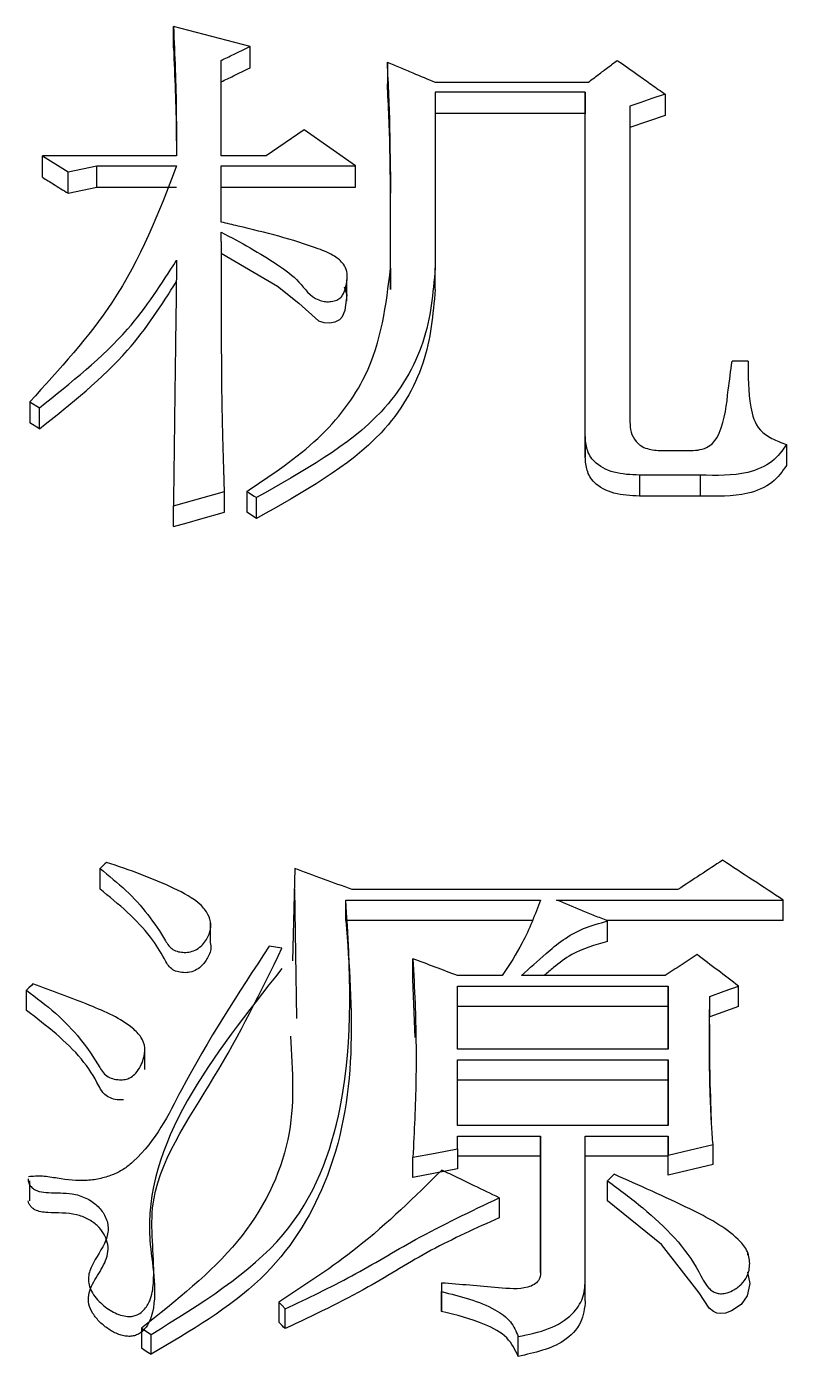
# Model space of a CAD drawing. Header units: millimetres. Extents: x 2136 to 4572, y 748 to 2471.
# Drawn here: x 2811.824 to 2814.398, y 2265.812 to 2270.316 of the extents above; entities that cross this region are included whole.
import ezdxf

# ---------------------------------------------------------------- set-up
doc = ezdxf.new("R2010")
doc.units = ezdxf.units.MM

msp = doc.modelspace()

# ---------------------------------------------------------------- linework, layer by layer
at = {"color": 7, "linetype": 'Continuous', "lineweight": 25}
for p, q in [((2812.5809, 2270.2484), (2812.3213, 2270.3155)), ((2812.3213, 2270.2427), (2812.3213, 2270.3155)), ((2812.5809, 2270.1757), (2812.5809, 2270.2484)), ((2812.4836, 2269.8775), (2812.4836, 2270.2013)), ((2813.0461, 2270.1946), (2813.0461, 2270.1219)), ((2813.2083, 2270.1273), (2813.7276, 2270.1273)), ((2813.2083, 2270.0936), (2813.2083, 2269.497)), ((2813.7167, 2270.0936), (2813.2083, 2270.0936)), ((2813.7168, 2268.928), (2813.7167, 2270.0936)), ((2813.7167, 2270.0936), (2813.7167, 2270.0211)), ((2813.8682, 2270.0464), (2813.8682, 2268.9762)), ((2813.9872, 2270.0869), (2813.9872, 2270.0143)), ((2813.7167, 2270.0211), (2813.2083, 2270.0211)), ((2813.7168, 2268.857), (2813.7167, 2270.0211)), ((2813.9872, 2270.0143), (2813.8682, 2269.9739)), ((2812.7648, 2269.9654), (2812.635, 2269.8775)), ((2812.9379, 2269.8436), (2812.7648, 2269.9654)), ((2811.8778, 2269.8775), (2811.9643, 2269.8233)), ((2812.3321, 2269.8775), (2811.8778, 2269.8775)), ((2811.8778, 2269.8052), (2811.8778, 2269.8775)), ((2812.635, 2269.8775), (2812.4836, 2269.8775)), ((2811.9643, 2269.8233), (2812.0617, 2269.8436)), ((2811.9643, 2269.7511), (2811.9643, 2269.8233)), ((2812.0617, 2269.8436), (2812.3321, 2269.8436)), ((2812.0617, 2269.7714), (2812.0617, 2269.8436)), ((2812.4836, 2269.8436), (2812.9379, 2269.8436)), ((2812.4836, 2269.6537), (2812.4836, 2269.8436)), ((2812.9379, 2269.7714), (2812.9379, 2269.8436)), ((2813.0569, 2269.497), (2813.0569, 2269.8233)), ((2813.0569, 2269.8233), (2813.0569, 2269.7511)), ((2811.9643, 2269.7511), (2812.0617, 2269.7714)), ((2812.0617, 2269.7714), (2812.3321, 2269.7714)), ((2812.4836, 2269.7714), (2812.9379, 2269.7714)), ((2813.0569, 2269.4253), (2813.0569, 2269.7511)), ((2813.0569, 2269.497), (2813.0569, 2269.4253)), ((2813.2083, 2269.4253), (2813.2083, 2269.497)), ((2812.9086, 2269.3857), (2812.9086, 2269.4582)), ((2814.2684, 2269.1824), (2814.2143, 2269.1824)), ((2811.8346, 2269.0451), (2811.867, 2269.0244)), ((2811.8346, 2269.0451), (2811.8346, 2268.9739)), ((2811.867, 2268.9533), (2811.867, 2269.0244)), ((2811.867, 2268.9533), (2811.8346, 2268.9739)), ((2813.7168, 2268.928), (2813.7168, 2268.857)), ((2813.9764, 2268.8797), (2814.0737, 2268.8797)), ((2814.3983, 2268.9004), (2814.3983, 2268.8295)), ((2814.1062, 2268.7969), (2813.9006, 2268.7969)), ((2813.9006, 2268.7969), (2813.9006, 2268.726)), ((2814.1062, 2268.7969), (2814.1062, 2268.726)), ((2812.3213, 2268.6932), (2812.4944, 2268.7416)), ((2812.4944, 2268.6708), (2812.4944, 2268.7416)), ((2812.3213, 2268.6224), (2812.3213, 2268.6932)), ((2812.6026, 2268.6501), (2812.6026, 2268.7208)), ((2814.1062, 2268.726), (2813.9006, 2268.726)), ((2812.6026, 2268.6501), (2812.5701, 2268.6708)), ((2812.0726, 2267.395), (2812.0726, 2267.4641)), ((2812.7324, 2267.4641), (2812.7244, 2267.1524)), ((2812.7394, 2266.9565), (2812.7324, 2267.395)), ((2814.0305, 2267.3933), (2812.9271, 2267.3933)), ((2812.9055, 2267.3579), (2813.5652, 2267.3579)), ((2812.9055, 2267.2889), (2812.9055, 2267.3579)), ((2813.6194, 2267.3579), (2814.3874, 2267.3579)), ((2814.3874, 2267.2889), (2814.3874, 2267.3579)), ((2812.4466, 2267.2153), (2812.4466, 2267.285)), ((2813.5358, 2267.2889), (2812.9055, 2267.2889)), ((2814.3874, 2267.2889), (2813.7877, 2267.2889)), ((2813.7925, 2267.218), (2813.7925, 2267.2869)), ((2812.6891, 2267.1946), (2812.6458, 2267.2017)), ((2813.1326, 2267.0903), (2813.1326, 2267.159)), ((2813.1406, 2266.8922), (2813.1326, 2267.0903)), ((2813.4355, 2267.1021), (2813.2841, 2267.1021)), ((2813.9872, 2267.1021), (2813.5004, 2267.1021)), ((2811.8238, 2266.9837), (2811.8238, 2267.0523)), ((2813.2841, 2267.0665), (2813.998, 2267.0665)), ((2813.2841, 2266.8524), (2813.2841, 2267.0665)), ((2813.998, 2267.0665), (2813.998, 2266.8524)), ((2813.998, 2266.9979), (2813.998, 2267.0665)), ((2814.1386, 2266.9623), (2814.1386, 2267.0309)), ((2814.236, 2266.9979), (2814.236, 2267.0665)), ((2813.998, 2266.9979), (2813.2841, 2266.9979)), ((2813.998, 2266.8524), (2813.998, 2266.9979)), ((2814.236, 2266.9979), (2814.1386, 2266.9623)), ((2812.2246, 2266.7839), (2812.2246, 2266.8529)), ((2813.998, 2266.8524), (2813.2841, 2266.8524)), ((2813.2841, 2266.8167), (2813.998, 2266.8166)), ((2813.2841, 2266.5945), (2813.2841, 2266.8167)), ((2813.998, 2266.8166), (2813.998, 2266.5945)), ((2813.998, 2266.7484), (2813.998, 2266.8166)), ((2813.998, 2266.7484), (2813.2841, 2266.7484)), ((2813.998, 2266.5945), (2813.998, 2266.7484)), ((2813.998, 2266.5945), (2813.2841, 2266.5945)), ((2813.2841, 2266.5586), (2813.5653, 2266.5586)), ((2813.2841, 2266.5155), (2813.2841, 2266.5586)), ((2813.5653, 2266.5586), (2813.5653, 2266.0971)), ((2813.5653, 2266.4906), (2813.5653, 2266.5586)), ((2813.7168, 2266.5586), (2813.998, 2266.5586)), ((2813.7168, 2266.0681), (2813.7168, 2266.5586)), ((2813.998, 2266.5586), (2813.998, 2266.4939)), ((2813.998, 2266.4906), (2813.998, 2266.5586)), ((2813.1326, 2266.4188), (2813.1326, 2266.4867)), ((2813.2841, 2266.5155), (2813.2841, 2266.4476)), ((2813.5653, 2266.4906), (2813.2841, 2266.4906)), ((2813.5653, 2266.097), (2813.5653, 2266.4906)), ((2813.998, 2266.4906), (2813.7168, 2266.4906)), ((2813.998, 2266.426), (2813.998, 2266.4939)), ((2813.998, 2266.426), (2813.998, 2266.4906)), ((2814.1495, 2266.4619), (2814.1495, 2266.5298)), ((2813.2841, 2266.4476), (2813.1326, 2266.4188)), ((2814.1495, 2266.4619), (2813.998, 2266.426)), ((2811.8346, 2266.3393), (2811.8346, 2266.407)), ((2813.8141, 2266.4291), (2813.7925, 2266.4075)), ((2813.4255, 2266.3495), (2813.4255, 2266.2818)), ((2814.2673, 2266.1552), (2814.2673, 2266.1641)), ((2814.2673, 2266.096), (2814.2673, 2266.0974)), ((2813.23, 2266.0609), (2813.23, 2266.0319)), ((2813.23, 2266.0609), (2813.23, 2265.9936)), ((2813.7168, 2266.0008), (2813.7168, 2266.0681)), ((2812.6783, 2265.9956), (2812.6783, 2265.9284)), ((2813.23, 2265.9646), (2813.23, 2266.0319)), ((2812.7002, 2265.9064), (2812.7002, 2265.9736)), ((2812.2131, 2265.9086), (2812.2456, 2265.8868)), ((2812.2131, 2265.9086), (2812.2131, 2265.8415)), ((2812.2456, 2265.8198), (2812.2456, 2265.8868)), ((2813.4896, 2265.8125), (2813.4896, 2265.8795))]:
    msp.add_line(p, q, dxfattribs=at)
at = {"color": 7, "linetype": 'Continuous', "lineweight": 25, "flags": 128}
for points in [[(2813.9872, 2270.0869), (2813.9423, 2270.0716), (2813.9053, 2270.059), (2813.8682, 2270.0464)], [(2812.4836, 2269.5478), (2812.6744, 2269.4371), (2812.746, 2269.3792), (2812.8132, 2269.3187), (2812.8309, 2269.3134), (2812.8499, 2269.3125), (2812.8692, 2269.316), (2812.8847, 2269.3239), (2812.894, 2269.3336), (2812.9036, 2269.3558), (2812.9095, 2269.4062), (2812.901, 2269.4334), (2812.901, 2269.4334)], [(2812.5701, 2268.7416), (2812.5782, 2268.7364), (2812.5863, 2268.7312), (2812.5945, 2268.726), (2812.6026, 2268.7208)], [(2812.5701, 2268.7416), (2812.5701, 2268.7106), (2812.5701, 2268.6907), (2812.5701, 2268.6708)], [(2812.3213, 2268.6224), (2812.3678, 2268.6354), (2812.4143, 2268.6484), (2812.4944, 2268.6708)], [(2812.0942, 2267.4853), (2812.0887, 2267.4799), (2812.0806, 2267.472), (2812.0726, 2267.4641)], [(2811.8454, 2267.0737), (2811.8399, 2267.0682), (2811.8318, 2267.0603), (2811.8238, 2267.0523)], [(2814.1386, 2267.0309), (2814.1873, 2267.0487), (2814.236, 2267.0665)], [(2813.1326, 2266.4867), (2813.2084, 2266.5011), (2813.2841, 2266.5155)], [(2813.998, 2266.4939), (2814.0737, 2266.5119), (2814.1495, 2266.5298)], [(2813.7925, 2266.3398), (2813.7925, 2266.3645), (2813.7925, 2266.386), (2813.7925, 2266.4075)], [(2814.2661, 2266.0962), (2814.2738, 2266.0588), (2814.265, 2266.0176), (2814.2449, 2265.9886), (2814.2124, 2265.9664), (2814.1919, 2265.9594), (2814.1751, 2265.9575), (2814.1624, 2265.9592), (2814.1511, 2265.964), (2814.1361, 2265.9762), (2814.103, 2266.028), (2813.9747, 2266.1919), (2813.7925, 2266.3398), (2813.7925, 2266.3398)], [(2812.6783, 2265.9956), (2812.6893, 2265.9847), (2812.7002, 2265.9737)], [(2812.7002, 2265.9065), (2812.6947, 2265.912), (2812.6892, 2265.9175), (2812.6783, 2265.9284)], [(2812.2132, 2265.8415), (2812.2294, 2265.8306), (2812.2456, 2265.8198)]]:
    msp.add_lwpolyline(points, dxfattribs=at)
at = {"color": 7, "linetype": 'Continuous', "lineweight": 25}
for points, knots in [([(2812.3213, 2270.3155), (2812.3236, 2270.2669), (2812.3283, 2270.1699), (2812.3313, 2270.0239), (2812.3318, 2269.9263), (2812.3321, 2269.8775)], [0, 0, 0, 0, 0.334125, 0.667044, 1, 1, 1, 1]), ([(2812.3213, 2270.2427), (2812.3236, 2270.1941), (2812.3283, 2270.0972), (2812.3309, 2269.9754), (2812.3314, 2269.9021), (2812.3315, 2269.8775)], [0, 0, 0, 0, 0.400506, 0.798788, 1, 1, 1, 1]), ([(2812.4836, 2270.2013), (2812.4972, 2270.2079), (2812.5202, 2270.2191), (2812.5527, 2270.2348), (2812.5715, 2270.2439), (2812.5809, 2270.2484)], [0, 0, 0, 0, 0.419956, 0.709979, 1, 1, 1, 1]), ([(2813.0569, 2269.8233), (2813.0565, 2269.8708), (2813.0558, 2269.9567), (2813.0518, 2270.0804), (2813.048, 2270.1566), (2813.0461, 2270.1946)], [0, 0, 0, 0, 0.382976, 0.691466, 1, 1, 1, 1]), ([(2813.0461, 2270.1946), (2813.0605, 2270.1886), (2813.0893, 2270.1767), (2813.1434, 2270.1543), (2813.1831, 2270.1378), (2813.2083, 2270.1273)], [0, 0, 0, 0, 0.266473, 0.532946, 1, 1, 1, 1]), ([(2813.7276, 2270.1273), (2813.7389, 2270.1359), (2813.7607, 2270.1525), (2813.7932, 2270.1772), (2813.8143, 2270.1933), (2813.8249, 2270.2013)], [0, 0, 0, 0, 0.34784, 0.673919, 1, 1, 1, 1]), ([(2813.8249, 2270.2013), (2813.8484, 2270.1848), (2813.8872, 2270.1574), (2813.9413, 2270.1193), (2813.9719, 2270.0977), (2813.9872, 2270.0869)], [0, 0, 0, 0, 0.434497, 0.717248, 1, 1, 1, 1]), ([(2812.4836, 2270.1287), (2812.4972, 2270.1352), (2812.5202, 2270.1464), (2812.5527, 2270.162), (2812.5715, 2270.1711), (2812.5809, 2270.1757)], [0, 0, 0, 0, 0.420135, 0.710066, 1, 1, 1, 1]), ([(2813.0569, 2269.7511), (2813.0565, 2269.7987), (2813.0558, 2269.8844), (2813.0518, 2270.008), (2813.048, 2270.084), (2813.0461, 2270.1219)], [0, 0, 0, 0, 0.383474, 0.691715, 1, 1, 1, 1]), ([(2812.3321, 2269.8436), (2812.2714, 2269.6863), (2812.1624, 2269.4038), (2811.9352, 2269.1552), (2811.8346, 2269.0451)], [0, 0, 0, 0, 0.556811, 1, 1, 1, 1]), ([(2811.8778, 2269.8052), (2811.8902, 2269.7975), (2811.9108, 2269.7846), (2811.9396, 2269.7666), (2811.9561, 2269.7563), (2811.9643, 2269.7511)], [0, 0, 0, 0, 0.428611, 0.714305, 1, 1, 1, 1]), ([(2812.4836, 2269.6197), (2812.5493, 2269.5842), (2812.6441, 2269.5329), (2812.751, 2269.4543), (2812.7852, 2269.3981), (2812.8318, 2269.3841), (2812.8515, 2269.3834), (2812.8706, 2269.3872), (2812.8858, 2269.3952), (2812.8982, 2269.4093), (2812.9077, 2269.44), (2812.9148, 2269.4764), (2812.8975, 2269.5143), (2812.8651, 2269.5425), (2812.7456, 2269.5899), (2812.614, 2269.6229), (2812.5025, 2269.6492), (2812.4836, 2269.6537)], [0, 0, 0, 0, 0.209542, 0.302718, 0.395823, 0.412031, 0.428214, 0.444989, 0.461063, 0.475111, 0.504204, 0.574217, 0.604801, 0.646447, 0.701904, 0.949434, 1, 1, 1, 1]), ([(2812.4944, 2268.7416), (2812.4941, 2268.7501), (2812.4936, 2268.7672), (2812.4929, 2268.7885), (2812.4924, 2268.8055), (2812.492, 2268.8183), (2812.4916, 2268.831), (2812.4912, 2268.8438), (2812.4908, 2268.8566), (2812.4903, 2268.8736), (2812.4897, 2268.8949), (2812.489, 2268.9204), (2812.4884, 2268.9459), (2812.4877, 2268.9713), (2812.4872, 2268.9968), (2812.4867, 2269.0223), (2812.4861, 2269.0562), (2812.4849, 2269.1494), (2812.4846, 2269.2509), (2812.4843, 2269.3395), (2812.4842, 2269.3648), (2812.4842, 2269.3774), (2812.4841, 2269.3943), (2812.4841, 2269.4111), (2812.484, 2269.428), (2812.484, 2269.4406), (2812.4839, 2269.4532), (2812.4839, 2269.4658), (2812.4839, 2269.4785), (2812.4839, 2269.4911), (2812.4838, 2269.5037), (2812.4838, 2269.5163), (2812.4838, 2269.5268), (2812.4838, 2269.5352), (2812.4837, 2269.5415), (2812.4837, 2269.5478), (2812.4837, 2269.5541), (2812.4837, 2269.5604), (2812.4837, 2269.5667), (2812.4837, 2269.5751), (2812.4837, 2269.5835), (2812.4836, 2269.5919), (2812.4836, 2269.5982), (2812.4836, 2269.6045), (2812.4836, 2269.6116), (2812.4836, 2269.6167), (2812.4836, 2269.6197)], [0, 0, 0, 0, 0.028899, 0.057798, 0.072248, 0.086697, 0.101147, 0.115596, 0.130046, 0.144495, 0.173394, 0.202293, 0.231192, 0.260091, 0.28899, 0.317889, 0.346789, 0.404587, 0.63578, 0.693578, 0.708028, 0.722478, 0.736927, 0.765826, 0.780276, 0.794725, 0.809175, 0.823624, 0.838074, 0.852523, 0.866973, 0.881422, 0.895872, 0.903096, 0.910321, 0.917546, 0.924771, 0.931996, 0.93922, 0.946445, 0.960895, 0.968119, 0.975344, 0.982569, 0.989794, 1, 1, 1, 1]), ([(2811.867, 2269.0244), (2811.9744, 2269.11), (2812.1647, 2269.2615), (2812.2813, 2269.4446), (2812.3321, 2269.5243)], [0, 0, 0, 0, 0.564151, 1, 1, 1, 1]), ([(2812.3321, 2269.5243), (2812.3308, 2269.4224), (2812.3293, 2269.3141), (2812.3278, 2269.1989), (2812.3274, 2269.1733), (2812.3271, 2269.1477), (2812.3268, 2269.122), (2812.3264, 2269.0964), (2812.3261, 2269.0707), (2812.3258, 2269.0451), (2812.3254, 2269.0194), (2812.3251, 2268.9937), (2812.3248, 2268.968), (2812.3245, 2268.9423), (2812.3242, 2268.9165), (2812.3237, 2268.8843), (2812.3234, 2268.8586), (2812.3231, 2268.8328), (2812.3228, 2268.807), (2812.3225, 2268.7812), (2812.3221, 2268.7554), (2812.3219, 2268.7393), (2812.3217, 2268.7241), (2812.3215, 2268.7098), (2812.3214, 2268.6987), (2812.3213, 2268.6932)], [0, 0, 0, 0, 0.37025, 0.393391, 0.416531, 0.462812, 0.485953, 0.509093, 0.555374, 0.578515, 0.601655, 0.647937, 0.671077, 0.694218, 0.740499, 0.763639, 0.80992, 0.833061, 0.856201, 0.902482, 0.925623, 0.948764, 0.960334, 0.980167, 1, 1, 1, 1]), ([(2812.5701, 2268.7416), (2812.6553, 2268.7985), (2812.8235, 2268.911), (2813.0178, 2269.17), (2813.0421, 2269.3736), (2813.0569, 2269.497)], [0, 0, 0, 0, 0.287344, 0.567754, 1, 1, 1, 1]), ([(2813.2083, 2269.497), (2813.2009, 2269.4132), (2813.186, 2269.2445), (2813.0142, 2268.9507), (2812.7598, 2268.8086), (2812.6026, 2268.7208)], [0, 0, 0, 0, 0.274101, 0.551296, 1, 1, 1, 1]), ([(2811.867, 2268.9533), (2811.9744, 2269.0387), (2812.1647, 2269.1901), (2812.2813, 2269.3729), (2812.3321, 2269.4525)], [0, 0, 0, 0, 0.56421, 1, 1, 1, 1]), ([(2813.2083, 2269.4253), (2813.2009, 2269.3415), (2813.1859, 2269.173), (2813.0141, 2268.8796), (2812.7598, 2268.7378), (2812.6026, 2268.6501)], [0, 0, 0, 0, 0.274008, 0.551158, 1, 1, 1, 1]), ([(2814.0737, 2268.8797), (2814.0845, 2268.8803), (2814.106, 2268.8814), (2814.1337, 2268.8921), (2814.1569, 2268.9116), (2814.19, 2268.9754), (2814.1984, 2269.069), (2814.2098, 2269.1502), (2814.2143, 2269.1824)], [0, 0, 0, 0, 0.06555, 0.131385, 0.187199, 0.284615, 0.7156, 1, 1, 1, 1]), ([(2814.2684, 2269.1824), (2814.2686, 2269.1311), (2814.2688, 2269.0532), (2814.2926, 2268.9584), (2814.3477, 2268.919), (2814.3813, 2268.9067), (2814.3983, 2268.9004)], [0, 0, 0, 0, 0.492388, 0.748171, 0.872567, 1, 1, 1, 1]), ([(2813.8682, 2268.9762), (2813.8688, 2268.965), (2813.8699, 2268.9425), (2813.8833, 2268.9147), (2813.9039, 2268.8957), (2813.9335, 2268.8823), (2813.9594, 2268.8807), (2813.9764, 2268.8797)], [0, 0, 0, 0, 0.24079, 0.483382, 0.613891, 0.747761, 1, 1, 1, 1]), ([(2813.9006, 2268.7969), (2813.871, 2268.798), (2813.813, 2268.8003), (2813.7457, 2268.8361), (2813.7197, 2268.8835), (2813.7177, 2268.9132), (2813.7168, 2268.928)], [0, 0, 0, 0, 0.294497, 0.575733, 0.789018, 1, 1, 1, 1]), ([(2814.3983, 2268.9004), (2814.3843, 2268.8799), (2814.3562, 2268.8385), (2814.249, 2268.7926), (2814.161, 2268.7952), (2814.1062, 2268.7969)], [0, 0, 0, 0, 0.268924, 0.544059, 1, 1, 1, 1]), ([(2813.9006, 2268.726), (2813.871, 2268.7272), (2813.8131, 2268.7294), (2813.7457, 2268.7652), (2813.7197, 2268.8125), (2813.7177, 2268.8422), (2813.7168, 2268.857)], [0, 0, 0, 0, 0.29468, 0.575963, 0.789151, 1, 1, 1, 1]), ([(2814.3983, 2268.8295), (2814.3843, 2268.809), (2814.3561, 2268.7676), (2814.249, 2268.7218), (2814.161, 2268.7244), (2814.1062, 2268.726)], [0, 0, 0, 0, 0.268765, 0.543897, 1, 1, 1, 1]), ([(2812.0726, 2267.4641), (2812.1026, 2267.4401), (2812.1931, 2267.3675), (2812.2633, 2267.2748), (2812.3041, 2267.2034), (2812.3187, 2267.1898), (2812.3376, 2267.1824), (2812.3586, 2267.1799), (2812.3799, 2267.182), (2812.4023, 2267.1907), (2812.4256, 2267.2107), (2812.444, 2267.24), (2812.4506, 2267.2759), (2812.4397, 2267.3112), (2812.4029, 2267.3574), (2812.3198, 2267.4004), (2812.212, 2267.4458), (2812.1336, 2267.4721), (2812.0942, 2267.4853)], [0, 0, 0, 0, 0.117103, 0.353724, 0.376614, 0.395602, 0.414782, 0.431323, 0.450524, 0.470069, 0.496423, 0.543443, 0.584386, 0.625263, 0.671715, 0.773941, 0.886489, 1, 1, 1, 1]), ([(2814.1819, 2267.4924), (2814.1567, 2267.4759), (2814.1062, 2267.4429), (2814.0557, 2267.4098), (2814.0305, 2267.3933)], [0, 0, 0, 0, 0.499999, 1, 1, 1, 1]), ([(2814.3874, 2267.3579), (2814.3532, 2267.3803), (2814.2847, 2267.4252), (2814.2162, 2267.47), (2814.1819, 2267.4924)], [0, 0, 0, 0, 0.5, 1, 1, 1, 1]), ([(2812.4447, 2267.2154), (2812.4459, 2267.212), (2812.4518, 2267.1959), (2812.4412, 2267.1673), (2812.4233, 2267.1395), (2812.4009, 2267.1213), (2812.3788, 2267.1128), (2812.3552, 2267.1111), (2812.3333, 2267.1146), (2812.3136, 2267.1244), (2812.3002, 2267.1402), (2812.2811, 2267.1777), (2812.2422, 2267.2396), (2812.1668, 2267.3183), (2812.1041, 2267.3693), (2812.0726, 2267.395)], [0, 0, 0, 0, 0.021403, 0.100058, 0.170578, 0.207877, 0.245607, 0.2775, 0.3105, 0.342312, 0.37979, 0.420748, 0.584742, 0.790782, 1, 1, 1, 1]), ([(2812.2456, 2265.8868), (2812.4135, 2265.9902), (2812.7431, 2266.1931), (2812.9426, 2266.7429), (2812.9196, 2267.1248), (2812.9055, 2267.3579)], [0, 0, 0, 0, 0.287943, 0.565415, 1, 1, 1, 1]), ([(2813.5652, 2267.3579), (2813.5467, 2267.3088), (2813.5135, 2267.221), (2813.4594, 2267.1386), (2813.4355, 2267.1021)], [0, 0, 0, 0, 0.557901, 1, 1, 1, 1]), ([(2813.7925, 2267.2869), (2813.7778, 2267.2929), (2813.7485, 2267.3049), (2813.6909, 2267.3286), (2813.6478, 2267.3462), (2813.6194, 2267.3579)], [0, 0, 0, 0, 0.253937, 0.507874, 1, 1, 1, 1]), ([(2812.9055, 2267.2889), (2812.9282, 2266.9873), (2812.9601, 2266.5656), (2812.6423, 2266.0528), (2812.3794, 2265.8984), (2812.2456, 2265.8198)], [0, 0, 0, 0, 0.5518, 0.771887, 1, 1, 1, 1]), ([(2813.5004, 2267.1021), (2813.5281, 2267.127), (2813.5738, 2267.168), (2813.6396, 2267.2243), (2813.7092, 2267.2643), (2813.7645, 2267.2793), (2813.7925, 2267.2869)], [0, 0, 0, 0, 0.334901, 0.5526, 0.773626, 1, 1, 1, 1]), ([(2813.7925, 2267.218), (2813.7496, 2267.2055), (2813.6796, 2267.185), (2813.6171, 2267.1361), (2813.5883, 2267.1111), (2813.5779, 2267.1021)], [0, 0, 0, 0, 0.503492, 0.820845, 1, 1, 1, 1]), ([(2811.829, 2266.4137), (2811.8292, 2266.4091), (2811.8297, 2266.3998), (2811.838, 2266.3872), (2811.8504, 2266.377), (2811.8709, 2266.3692), (2811.9142, 2266.3649), (2811.969, 2266.3683), (2812.0261, 2266.3504), (2812.0645, 2266.3247), (2812.0912, 2266.29), (2812.1035, 2266.2488), (2812.0907, 2266.1882), (2812.0484, 2266.1359), (2812.0288, 2266.0761), (2812.0419, 2266.0294), (2812.0757, 2265.9894), (2812.1144, 2265.9625), (2812.1467, 2265.9501), (2812.169, 2265.9467), (2812.188, 2265.9486), (2812.2056, 2265.9559), (2812.2258, 2265.9729), (2812.2477, 2266.0082), (2812.2633, 2266.1253), (2812.2107, 2266.3903), (2812.4758, 2266.7583), (2812.6179, 2267.0489), (2812.6891, 2267.1946)], [0, 0, 0, 0, 0.006979, 0.013925, 0.020645, 0.027359, 0.039158, 0.068779, 0.087565, 0.106337, 0.125711, 0.147046, 0.168852, 0.216529, 0.237968, 0.259695, 0.286308, 0.307882, 0.318004, 0.326525, 0.332753, 0.33899, 0.348555, 0.366353, 0.396306, 0.524136, 0.761431, 1, 1, 1, 1]), ([(2812.6458, 2267.2017), (2812.5417, 2267.0424), (2812.3852, 2266.8031), (2812.2576, 2266.5327), (2812.1567, 2266.4475), (2812.1189, 2266.4279), (2812.076, 2266.4141), (2812.0114, 2266.4041), (2811.9441, 2266.4121), (2811.8789, 2266.4245), (2811.8458, 2266.422), (2811.8299, 2266.4209)], [0, 0, 0, 0, 0.492538, 0.7401909, 0.7707097, 0.8014398, 0.8327072, 0.8648615, 0.9333586, 0.96806, 1, 1, 1, 1]), ([(2814.0954, 2267.1733), (2814.0773, 2267.1614), (2814.0413, 2267.1377), (2814.0052, 2267.114), (2813.9872, 2267.1021)], [0, 0, 0, 0, 0.499999, 1, 1, 1, 1]), ([(2814.236, 2267.0665), (2814.2126, 2267.0843), (2814.1657, 2267.1199), (2814.1188, 2267.1555), (2814.0954, 2267.1733)], [0, 0, 0, 0, 0.499999, 1, 1, 1, 1]), ([(2812.6891, 2267.1258), (2812.4536, 2266.8295), (2812.1596, 2266.4596), (2812.2718, 2266.032), (2812.2419, 2265.9322), (2812.228, 2265.9095), (2812.2129, 2265.8946), (2812.2002, 2265.8862), (2812.1855, 2265.881), (2812.1693, 2265.8798), (2812.1526, 2265.882), (2812.1291, 2265.8889), (2812.1006, 2265.9041), (2812.071, 2265.9283), (2812.0475, 2265.9571), (2812.033, 2265.9882), (2812.0324, 2266.0307), (2812.059, 2266.0797), (2812.0896, 2266.1264), (2812.1015, 2266.1676), (2812.0989, 2266.1989), (2812.0864, 2266.229), (2812.0642, 2266.2563), (2812.0328, 2266.2787), (2811.9771, 2266.3005), (2811.9198, 2266.2967), (2811.8725, 2266.3014), (2811.8547, 2266.3072), (2811.8434, 2266.3147), (2811.8364, 2266.3221), (2811.8312, 2266.3304), (2811.8298, 2266.3364), (2811.8291, 2266.3393)], [0, 0, 0, 0, 0.497456, 0.620857, 0.636346, 0.651276, 0.658077, 0.664325, 0.67016, 0.675991, 0.682204, 0.688976, 0.70417, 0.720933, 0.738108, 0.754604, 0.770049, 0.801248, 0.833208, 0.848775, 0.864425, 0.880247, 0.89615, 0.91217, 0.928663, 0.965077, 0.973828, 0.982053, 0.986245, 0.990754, 0.995583, 1, 1, 1, 1]), ([(2813.1326, 2267.159), (2813.1353, 2267.1088), (2813.1425, 2266.9722), (2813.1456, 2266.7482), (2813.137, 2266.5739), (2813.1326, 2266.4867)], [0, 0, 0, 0, 0.225447, 0.61244, 1, 1, 1, 1]), ([(2811.8238, 2267.0523), (2811.8573, 2267.0271), (2811.9587, 2266.9506), (2812.0381, 2266.8511), (2812.0819, 2266.7728), (2812.0992, 2266.7589), (2812.1206, 2266.7508), (2812.1424, 2266.7481), (2812.1626, 2266.7505), (2812.1803, 2266.7584), (2812.2035, 2266.7805), (2812.2199, 2266.8147), (2812.2277, 2266.857), (2812.2141, 2266.8941), (2812.1581, 2266.9501), (2812.0276, 2267.0076), (2811.9098, 2267.0503), (2811.8454, 2267.0737)], [0, 0, 0, 0, 0.118687, 0.359196, 0.382949, 0.402078, 0.421221, 0.441113, 0.455768, 0.470498, 0.490908, 0.548404, 0.590662, 0.633125, 0.674263, 0.821867, 1, 1, 1, 1]), ([(2814.1495, 2266.5298), (2814.1479, 2266.5529), (2814.1455, 2266.5874), (2814.1428, 2266.6334), (2814.1412, 2266.6679), (2814.1402, 2266.6938), (2814.1396, 2266.7139), (2814.1392, 2266.7283), (2814.1388, 2266.7455), (2814.1384, 2266.7628), (2814.1382, 2266.7771), (2814.138, 2266.7915), (2814.1378, 2266.8058), (2814.1377, 2266.8231), (2814.1376, 2266.8403), (2814.1375, 2266.8575), (2814.1375, 2266.8718), (2814.1375, 2266.8861), (2814.1376, 2266.9005), (2814.1377, 2266.9177), (2814.1377, 2266.932), (2814.1378, 2266.9434), (2814.1379, 2266.952), (2814.1379, 2266.9592), (2814.138, 2266.9664), (2814.1381, 2266.9735), (2814.1382, 2266.9821), (2814.1382, 2266.9907), (2814.1383, 2266.9978), (2814.1384, 2267.005), (2814.1384, 2267.0107), (2814.1385, 2267.0164), (2814.1385, 2267.0207), (2814.1386, 2267.0255), (2814.1386, 2267.0289), (2814.1386, 2267.0309)], [0, 0, 0, 0, 0.137495, 0.206243, 0.274991, 0.343739, 0.360926, 0.3953, 0.429674, 0.464048, 0.498422, 0.515609, 0.549982, 0.584356, 0.61873, 0.653104, 0.687478, 0.704665, 0.739038, 0.773412, 0.807786, 0.824973, 0.84216, 0.859347, 0.86794, 0.885127, 0.902314, 0.919501, 0.936688, 0.945281, 0.962468, 0.971061, 0.979655, 0.988248, 1, 1, 1, 1]), ([(2812.1519, 2266.6817), (2812.1486, 2266.6813), (2812.1375, 2266.68), (2812.1182, 2266.6834), (2812.097, 2266.6918), (2812.0792, 2266.7076), (2812.057, 2266.7525), (2812.0127, 2266.8227), (2811.9249, 2266.9061), (2811.8577, 2266.9577), (2811.8238, 2266.9837)], [0, 0, 0, 0, 0.018476, 0.061789, 0.105489, 0.149477, 0.212223, 0.462546, 0.729106, 1, 1, 1, 1]), ([(2814.1444, 2266.613), (2814.1445, 2266.613), (2814.1445, 2266.6129), (2814.143, 2266.6522), (2814.1392, 2266.7576), (2814.1386, 2266.8501), (2814.1385, 2266.9086), (2814.1385, 2266.9331), (2814.1384, 2266.9355), (2814.1384, 2266.9368)], [0, 0, 0, 0, 0.00357, 0.023068, 0.457318, 0.686208, 0.826116, 0.905274, 1, 1, 1, 1]), ([(2812.7178, 2266.8974), (2812.7254, 2266.7804), (2812.7409, 2266.542), (2812.5637, 2266.1847), (2812.3311, 2266.0015), (2812.2131, 2265.9086)], [0, 0, 0, 0, 0.322113, 0.656114, 1, 1, 1, 1]), ([(2813.2302, 2266.4434), (2813.1391, 2266.3532), (2812.9751, 2266.1907), (2812.7697, 2266.0557), (2812.6783, 2265.9956)], [0, 0, 0, 0, 0.55543, 1, 1, 1, 1]), ([(2813.4251, 2266.3497), (2813.397, 2266.3632), (2813.3504, 2266.3856), (2813.2854, 2266.4169), (2813.2486, 2266.4346), (2813.2302, 2266.4434)], [0, 0, 0, 0, 0.433599, 0.716799, 1, 1, 1, 1]), ([(2811.8346, 2266.3397), (2811.8346, 2266.3427), (2811.8346, 2266.3472), (2811.8346, 2266.3519), (2811.8346, 2266.354), (2811.8346, 2266.3543), (2811.8346, 2266.3544), (2811.8346, 2266.3622), (2811.8346, 2266.37), (2811.8346, 2266.3934), (2811.8346, 2266.4017), (2811.8346, 2266.4075)], [0, 0, 0, 0, 0.098322, 0.150223, 0.156042, 0.157925, 0.159189, 0.159644, 0.360233, 0.564728, 1, 1, 1, 1]), ([(2813.7925, 2266.4075), (2813.8328, 2266.3774), (2813.9546, 2266.2863), (2814.0742, 2266.1631), (2814.1219, 2266.0561), (2814.1462, 2266.0337), (2814.1594, 2266.0266), (2814.1751, 2266.024), (2814.1949, 2266.0264), (2814.2204, 2266.0362), (2814.247, 2266.0552), (2814.2688, 2266.0869), (2814.2769, 2266.1274), (2814.268, 2266.1723), (2814.2065, 2266.2427), (2814.0475, 2266.3261), (2813.9001, 2266.3911), (2813.8141, 2266.4291)], [0, 0, 0, 0, 0.117023, 0.353532, 0.409689, 0.421913, 0.431957, 0.442101, 0.453679, 0.472075, 0.49977, 0.527462, 0.568321, 0.610802, 0.649012, 0.795156, 1, 1, 1, 1]), ([(2812.7002, 2265.9736), (2812.7766, 2266.0097), (2812.9295, 2266.082), (2813.1567, 2266.2221), (2813.3291, 2266.3038), (2813.4251, 2266.3493)], [0, 0, 0, 0, 0.306675, 0.613603, 1, 1, 1, 1]), ([(2813.4251, 2266.2817), (2813.3469, 2266.2466), (2813.1912, 2266.1767), (2812.9677, 2266.0332), (2812.7958, 2265.9517), (2812.7002, 2265.9064)], [0, 0, 0, 0, 0.3096618, 0.6163337, 1, 1, 1, 1]), ([(2813.5654, 2266.0971), (2813.5645, 2266.0874), (2813.5631, 2266.0718), (2813.5439, 2266.0548), (2813.4996, 2266.0375), (2813.3888, 2266.0486), (2813.2932, 2266.056), (2813.23, 2266.0609)], [0, 0, 0, 0, 0.100834, 0.16221, 0.226726, 0.489604, 1, 1, 1, 1]), ([(2813.4896, 2265.8795), (2813.525, 2265.8867), (2813.5944, 2265.9008), (2813.6732, 2265.9488), (2813.7123, 2266.0092), (2813.7153, 2266.0486), (2813.7168, 2266.0681)], [0, 0, 0, 0, 0.292672, 0.574648, 0.788772, 1, 1, 1, 1]), ([(2813.23, 2266.0319), (2813.2936, 2266.0161), (2813.3814, 2265.9943), (2813.4681, 2265.9328), (2813.4825, 2265.8971), (2813.4896, 2265.8795)], [0, 0, 0, 0, 0.572425, 0.789887, 1, 1, 1, 1]), ([(2813.23, 2265.9936), (2813.23, 2265.9903), (2813.23, 2265.9849), (2813.23, 2265.9774), (2813.23, 2265.971), (2813.23, 2265.9668), (2813.23, 2265.9646)], [0, 0, 0, 0, 0.34, 0.56, 0.78, 1, 1, 1, 1]), ([(2813.7168, 2266.0008), (2813.7143, 2265.9759), (2813.7092, 2265.9255), (2813.6345, 2265.8451), (2813.5452, 2265.825), (2813.4896, 2265.8125)], [0, 0, 0, 0, 0.26941, 0.545308, 1, 1, 1, 1]), ([(2813.4896, 2265.8125), (2813.4792, 2265.8346), (2813.4579, 2265.8799), (2813.3599, 2265.9325), (2813.2796, 2265.9524), (2813.23, 2265.9646)], [0, 0, 0, 0, 0.2673338, 0.5471575, 1, 1, 1, 1])]:
    msp.add_open_spline(points, degree=3, knots=knots, dxfattribs=at)
for points in [[(2812.9271, 2267.3933), (2812.8947, 2267.4051), (2812.8298, 2267.4287), (2812.7649, 2267.4523), (2812.7324, 2267.4641)], [(2813.2841, 2267.1021), (2813.2588, 2267.1116), (2813.2084, 2267.1306), (2813.1579, 2267.1496), (2813.1326, 2267.159)]]:
    msp.add_open_spline(points, degree=3, dxfattribs=at)

doc.saveas('drawing.dxf')
